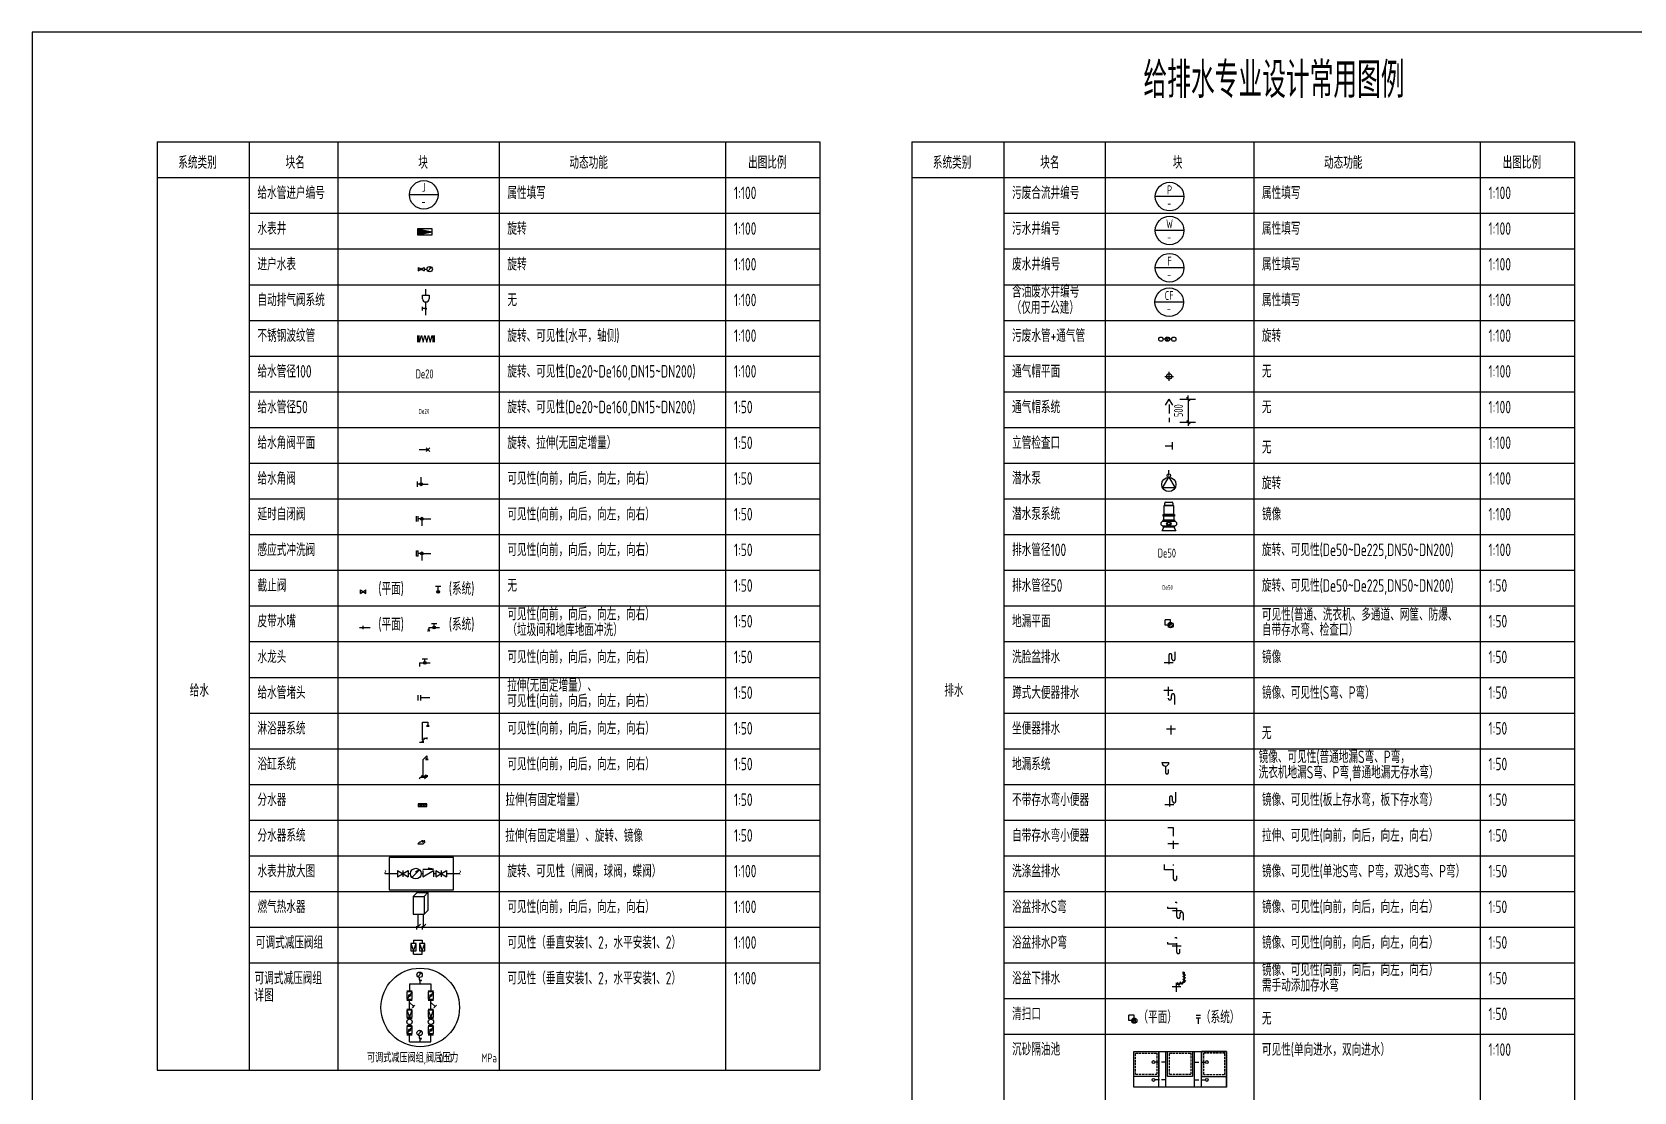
# Model space of a CAD drawing. Header units: millimetres. Extents: x -104227 to 2378000, y -101687 to 2248640.
# Drawn here: x -104227 to -59364, y -73980 to -44287 of the extents above; entities that cross this region are included whole.
import ezdxf
from ezdxf.enums import TextEntityAlignment as Align

# ---------------------------------------------------------------- set-up
doc = ezdxf.new("R2010")
doc.units = ezdxf.units.MM
doc.header["$LTSCALE"] = 500
for name, pattern in [('CENTER2', [1.125, 0.75, -0.125, 0.125, -0.125]), ('DASH', [0.35, 0.25, -0.1]), ('DASHED', [0.75, 0.5, -0.25])]:
    doc.linetypes.add(name, pattern=pattern)
doc.layers.get('DEFPOINTS').update_dxf_attribs({"color": 9})
for name, color, linetype in [('W-DRAI-DIMS', 51, 'Continuous'), ('W-DRAI-DOME-PIPE', 4, 'DASHED'), ('W-DRAI-EQPM', 50, 'Continuous'), ('W-DRAI-FLDR', 50, 'Continuous'), ('W-DRAI-NOTE', 50, 'Continuous'), ('W-DRAI-VENT-PIPE', 5, 'CENTER2'), ('W-EQPM', 40, 'Continuous'), ('W-NOTE', 40, 'Continuous'), ('W-NOTE-NAME', 40, 'Continuous'), ('W-WSUP-COOL-PIPE', 3, 'Continuous'), ('W-WSUP-DIMS', 41, 'Continuous'), ('W-WSUP-EQPM', 40, 'Continuous'), ('W-WSUP-NOTE', 40, 'Continuous')]:
    doc.layers.add(name, color=color, linetype=linetype)
doc.styles.add('TH-STYLE1', font='', dxfattribs={"width": 0.8})
doc.styles.add('TH-STYLE3', font='tssdeng.shx', dxfattribs={"width": 0.7, "bigfont": 'tssdchn.shx'})
doc.styles.get('TH-STYLE1').set_extended_font_data('SimSun')
doc.dimstyles.new('TH-DIM100-W', dxfattribs={"dimscale": 100, "dimtxt": 2.5, "dimasz": 1, "dimexe": 2, "dimexo": 3, "dimgap": 1.5, "dimtad": 1, "dimdec": 0, "dimdsep": 46, "dimtxsty": 'TH-STYLE1', "dimblk1": 'ARCHTICK', "dimblk2": 'ARCHTICK', "dimsah": 1, "dimcen": -1, "dimclrd": 256, "dimclre": 256, "dimclrt": 256, "dimazin": 0, "dimtfac": 1, "dimtdec": 0, "dimtix": 1, "dimtmove": 2, "dimatfit": 0, "dimfxl": 2, "dimtolj": 1, "dimtzin": 0, "dimlwd": -1, "dimlwe": -1, "dimarcsym": 0})

# ---------------------------------------------------------------- blocks, each defined once
blk = doc.blocks.new('*U186')
blk.add_hatch(color=256).paths.add_polyline_path([(-410, 85), (-410, -85), (0, 0)])
for p in [(-410, 85), (-410, -85)]:
    blk.add_line(p, (0, 0))
blk.add_lwpolyline([(0, -85), (0, 85), (-410, 85), (-410, -85)], close=True)
blk = doc.blocks.new('*U187')
at = {"layer": 'W-WSUP-EQPM'}
h = blk.add_hatch(color=256, dxfattribs=at)
h.paths.add_polyline_path([(106, 14, 0.56619), (60, 14), (83, 0)])
h.paths.add_polyline_path([(60, 14, 0.135933), (57, 0, 0.135933), (60, -14), (83, 0)])
h.paths.add_polyline_path([(60, -14, 0.56619), (106, -14), (83, 0)])
h.paths.add_polyline_path([(106, -14, 0.135933), (110, 0, 0.135933), (106, 14), (83, 0)])
at = {"layer": 'W-WSUP-COOL-PIPE'}
blk.add_line((167, 0), (250, 0), dxfattribs=at)
at = {"layer": 'W-WSUP-EQPM'}
for p, q in [((0, 50), (0, -50)), ((0, 50), (167, -50)), ((0, -50), (167, 50)), ((167, 50), (167, -50)), ((378, 53), (272, -53)), ((378, 53), (323, 20))]:
    blk.add_line(p, q, dxfattribs=at)
for centre, radius in [((83, 0), 26.7), ((325, 0), 75)]:
    blk.add_circle(centre, radius, dxfattribs=at)
blk = doc.blocks.new('自动排气阀系统')
at = {"layer": 'W-WSUP-COOL-PIPE'}
for p, q in [((0, 563), (0, 732)), ((0, 0), (0, 373))]:
    blk.add_line(p, q, dxfattribs=at)
at = {"layer": 'W-WSUP-EQPM'}
for p, q in [((-92, 456), (-92, 563)), ((-92, 563), (92, 563)), ((92, 563), (92, 456)), ((-100, 237), (-100, 137)), ((0, 187), (-100, 187))]:
    blk.add_line(p, q, dxfattribs=at)
at = {"layer": 'W-WSUP-EQPM', "const_width": 33.8}
blk.add_lwpolyline([(-12, 175, -1), (12, 199, -1)], format="xyb", close=True, dxfattribs=at)
at = {"layer": 'W-WSUP-EQPM'}
blk.add_arc((0, 466), 92.5, 186.0401, 353.9599, dxfattribs=at)
blk = doc.blocks.new('*U1029')
for p, q in [((0, 90), (0, -90)), ((35, 90), (35, -90)), ((60, -90), (110, 90)), ((110, 90), (160, -90)), ((160, -90), (210, 90)), ((210, 90), (260, -90)), ((260, -90), (310, 90)), ((310, 90), (360, -90)), ((360, -90), (410, 90)), ((410, 90), (435, 0)), ((435, 90), (435, -90)), ((470, 90), (470, -90)), ((35, 0), (60, -90))]:
    blk.add_line(p, q)
blk = doc.blocks.new('*U295')
at = {"layer": 'W-WSUP-DIMS', "style": 'TH-STYLE3', "width": 0.7}
blk.add_text('De20', height=250, dxfattribs=at).set_placement((41, 23))
blk = doc.blocks.new('*U296')
at = {"layer": 'W-WSUP-DIMS', "style": 'TH-STYLE3', "width": 0.7}
blk.add_text('De20', height=125, dxfattribs=at).set_placement((41, 23))
blk = doc.blocks.new('*U188')
at = {"layer": 'W-WSUP-COOL-PIPE'}
blk.add_line((0, 0), (250, 0), dxfattribs=at)
at = {"layer": 'W-WSUP-EQPM'}
for p, q in [((303, -53), (197, 53)), ((303, 53), (197, -53))]:
    blk.add_line(p, q, dxfattribs=at)
blk = doc.blocks.new('*U258')
at = {"layer": 'W-WSUP-EQPM'}
h = blk.add_hatch(color=256, dxfattribs=at)
h.paths.add_polyline_path([(-160, 0, -0.198912), (-172, -28), (-200, 0), (-200, 40, -0.414214)])
h.paths.add_polyline_path([(-200, 0), (-228, 28, -0.198912), (-200, 40)])
h.paths.add_polyline_path([(-172, -28, -0.668179), (-240, 0, -0.198912), (-228, 28), (-200, 0)])
at = {"layer": 'W-WSUP-COOL-PIPE'}
for q in [(-200, 200), (0, 0)]:
    blk.add_line((-200, 0), q, dxfattribs=at)
at = {"layer": 'W-WSUP-EQPM'}
for p, q in [((-300, -75), (-300, 75)), ((-200, 0), (-300, 0))]:
    blk.add_line(p, q, dxfattribs=at)
blk.add_circle((-200, 0), 40, dxfattribs=at)
blk = doc.blocks.new('*U219')
at = {"layer": 'W-WSUP-EQPM'}
h = blk.add_hatch(color=256, dxfattribs=at)
h.paths.add_polyline_path([(-210, 0, -0.198912), (-222, -28), (-250, 0), (-250, 40, -0.414214)])
h.paths.add_polyline_path([(-250, 0), (-278, 28, -0.198912), (-250, 40)])
h.paths.add_polyline_path([(-222, -28, -0.668179), (-290, 0, -0.198912), (-278, 28), (-250, 0)])
at = {"layer": 'W-WSUP-COOL-PIPE'}
for q in [(-250, -200), (0, 0)]:
    blk.add_line((-250, 0), q, dxfattribs=at)
at = {"layer": 'W-WSUP-EQPM'}
for p, q in [((-400, -75), (-400, 75)), ((-350, -75), (-350, 75)), ((-250, 0), (-350, 0))]:
    blk.add_line(p, q, dxfattribs=at)
blk.add_circle((-250, 0), 40, dxfattribs=at)
blk = doc.blocks.new('*U179')
at = {"layer": 'W-WSUP-COOL-PIPE'}
blk.add_line((0, 0), (-250, 0), dxfattribs=at)
at = {"layer": 'W-WSUP-EQPM'}
for p, q in [((-325, -75), (-325, 75)), ((-250, -75), (-250, 75))]:
    blk.add_line(p, q, dxfattribs=at)
blk = doc.blocks.new('*U180')
at = {"layer": 'W-WSUP-EQPM'}
for p, q in [((78, 53), (78, 553)), ((78, 553), (228, 553)), ((228, 478), (191, 443)), ((228, 553), (228, 553)), ((228, 553), (228, 553)), ((228, 553), (228, 478)), ((228, 478), (266, 443)), ((0, 0), (100, 0)), ((50, 0), (156, 106)), ((78, 53), (103, 53)), ((100, 25), (100, -25)), ((106, 106), (206, 106)), ((191, 443), (266, 443)), ((206, 131), (206, 81))]:
    blk.add_line(p, q, dxfattribs=at)
blk = doc.blocks.new('*U181')
at = {"layer": 'W-WSUP-EQPM'}
for p, q in [((110, 535), (216, 641)), ((110, 36), (110, 535)), ((216, 566), (179, 531)), ((179, 531), (254, 531)), ((216, 641), (216, 641)), ((216, 641), (216, 641)), ((216, 641), (216, 566)), ((216, 566), (254, 531)), ((0, 0), (71, 71)), ((35, 35), (185, 35)), ((71, 96), (71, 46)), ((110, 35), (181, 106)), ((150, 0), (221, 71)), ((181, 106), (181, 56)), ((221, 96), (221, 46))]:
    blk.add_line(p, q, dxfattribs=at)
blk = doc.blocks.new('*U182')
at = {"layer": 'W-WSUP-EQPM'}
blk.add_lwpolyline([(0, -80), (240, -80), (240, 0), (0, 0)], close=True, dxfattribs=at)
for centre in [(40, -40), (120, -40), (120, -40), (200, -40)]:
    blk.add_circle(centre, 25, dxfattribs=at)
blk = doc.blocks.new('*U183')
at = {"layer": 'W-WSUP-EQPM'}
for p, q in [((57, 57), (0, 0)), ((0, 0), (145, 0)), ((57, 57), (86, 57)), ((106, 77), (86, 57)), ((135, 77), (106, 77)), ((115, 57), (135, 77)), ((115, 57), (144, 57)), ((164, 77), (144, 57)), ((164, 77), (144, 57)), ((145, 0), (202, 57)), ((193, 77), (164, 77)), ((193, 77), (164, 77)), ((173, 57), (193, 77)), ((173, 57), (193, 77)), ((173, 57), (202, 57)), ((173, 57), (202, 57))]:
    blk.add_line(p, q, dxfattribs=at)
blk = doc.blocks.new('止回阀')
for p, q in [((0, 126), (300, 126)), ((0, 90), (0, -90)), ((0, -90), (300, 90)), ((300, 126), (150, 150)), ((300, 90), (300, -90))]:
    blk.add_line(p, q)
blk = doc.blocks.new('闸阀')
for p, q in [((0, 90), (0, -90)), ((0, 90), (300, -90)), ((0, -90), (300, 90)), ((150, 90), (150, -90)), ((300, 90), (300, -90))]:
    blk.add_line(p, q)
blk = doc.blocks.new('*U184')
blk.add_lwpolyline([(0, -450), (1800, -450), (1800, 450), (0, 450)], close=True)
at = {"layer": 'W-WSUP-COOL-PIPE'}
for p, q in [((-116, 0), (233, 0)), ((533, 0), (595, 0)), ((895, 0), (945, 0)), ((1245, 0), (1307, 0)), ((1607, 0), (1978, 0))]:
    blk.add_line(p, q, dxfattribs=at)
at = {"layer": 'W-WSUP-EQPM'}
for q in [(639, -106), (741, 41)]:
    blk.add_line((851, 106), q, dxfattribs=at)
blk.add_circle((745, 0), 150, dxfattribs=at)
for name, p in [('闸阀', (233, 0)), ('止回阀', (945, 0)), ('闸阀', (1307, 0))]:
    blk.add_blockref(name, p, dxfattribs=at)
at = {"layer": 'W-NOTE', "style": 'TH-STYLE1', "width": 0.8}
for p in [(-235, 108), (1858, 99)]:
    blk.add_text('~', height=250, rotation=270, dxfattribs=at).set_placement(p)
blk = doc.blocks.new('*U185')
at = {"layer": 'W-DRAI-EQPM'}
for p, q in [((-42, 42), (42, -42)), ((-42, -42), (42, 42))]:
    blk.add_line(p, q, dxfattribs=at)
for centre in [(-180, 0), (0, 0), (180, 0)]:
    blk.add_circle(centre, 60, dxfattribs=at)
at = {"layer": 'W-DRAI-VENT-PIPE'}
for p, q in [((-60, 0), (-120, 0)), ((120, 0), (60, 0))]:
    blk.add_line(p, q, dxfattribs=at)
blk = doc.blocks.new('*U245')
for p, q in [((-46, 20), (-75, -4)), ((-46, 20), (-12, 48)), ((38, 32), (-38, -32)), ((17, 73), (-12, 48)), ((57, 48), (38, 32)), ((75, 4), (46, -20)), ((-38, -32), (-57, -48)), ((12, -48), (-17, -73)), ((12, -48), (46, -20))]:
    blk.add_line(p, q)
blk.add_circle((0, 0), 75)
at = {"layer": 'DEFPOINTS'}
for p, q in [((0, 150), (-150, 150)), ((-150, 0), (-150, 150)), ((0, 0), (-150, 0)), ((0, 0), (0, 150))]:
    blk.add_line(p, q, dxfattribs=at)
blk = doc.blocks.new('_ArchTick')
at = {"color": 0, "linetype": 'ByBlock', "const_width": 0.4}
blk.add_lwpolyline([(-0.5, -0.5), (0.5, 0.5)], dxfattribs=at)
blk = doc.blocks.new('*D300')
at = {"layer": 'DEFPOINTS', "color": 0, "transparency": 16777216}
for p in [(0, 0), (0, -650), (534, -650)]:
    blk.add_point(p, dxfattribs=at)
at = {"layer": 'W-DRAI-DIMS', "transparency": 16777216}
for p, q in [((534, 0), (534, 100)), ((300, 0), (734, 0)), ((534, 0), (534, -650)), ((300, -650), (734, -650)), ((534, -650), (534, -750))]:
    blk.add_line(p, q, dxfattribs=at)
at = {"layer": 'W-DRAI-DIMS', "transparency": 16777216, "xscale": 100, "yscale": 100, "zscale": 100}
for p, rotation in [((534, 0), 270), ((534, -650), 90)]:
    blk.add_blockref('_ArchTick', p, dxfattribs=dict(at, rotation=rotation))
at = {"layer": 'W-DRAI-DIMS', "transparency": 16777216, "insert": (259, -325), "char_height": 250, "attachment_point": 5, "rotation": 90, "style": 'TH-STYLE3'}
blk.add_mtext('\\A1;500', dxfattribs=at)
blk = doc.blocks.new('通气帽平面')
for p, q in [((-125, 0), (125, 0)), ((0, -125), (0, 125))]:
    blk.add_line(p, q)
blk.add_circle((0, 0), 75)
blk = doc.blocks.new('立管检查口')
for p, q in [((0, 0), (200, 0)), ((200, 100), (200, -100)), ((200, 0), (200, 0))]:
    blk.add_line(p, q)
blk = doc.blocks.new('*U299')
at = {"layer": 'W-DRAI-DIMS', "style": 'TH-STYLE3', "width": 0.7}
blk.add_text('De50', height=125, dxfattribs=at).set_placement((39, 25))
blk = doc.blocks.new('*U298')
at = {"layer": 'W-DRAI-DIMS', "style": 'TH-STYLE3', "width": 0.7}
blk.add_text('De50', height=250, dxfattribs=at).set_placement((39, 25))
blk = doc.blocks.new('*U268')
at = {"layer": 'W-DRAI-DOME-PIPE'}
for p, q in [((-90, 95), (-90, -80)), ((0, -80), (0, 0))]:
    blk.add_line(p, q, dxfattribs=at)
blk.add_arc((-45, -80), 45, 180, 0, dxfattribs=at)
at = {"layer": 'W-DRAI-EQPM'}
blk.add_line((-190, 195), (10, 195), dxfattribs=at)
blk.add_arc((-90, 195), 100, 180, 0, dxfattribs=at)
blk = doc.blocks.new('*U175')
at = {"layer": 'W-DRAI-DOME-PIPE'}
for p, q in [((180, 250), (180, 450)), ((0, 350), (0, 0)), ((90, 250), (90, 350))]:
    blk.add_line(p, q, dxfattribs=at)
for centre, start, end in [((45, 350), 0, 180), ((135, 250), 180, 0)]:
    blk.add_arc(centre, 45, start, end, dxfattribs=at)
at = {"layer": 'W-DRAI-EQPM'}
blk.add_line((-125, 150), (125, 150), dxfattribs=at)
blk = doc.blocks.new('坐便器排水')
at = {"layer": 'W-DRAI-DOME-PIPE'}
blk.add_line((0, 320), (0, 0), dxfattribs=at)
at = {"layer": 'W-DRAI-EQPM'}
blk.add_line((125, 220), (-125, 220), dxfattribs=at)
blk = doc.blocks.new('*U176')
at = {"layer": 'W-DRAI-DOME-PIPE'}
for p, q in [((180, 250), (180, 550)), ((0, 350), (0, 0)), ((90, 250), (90, 350))]:
    blk.add_line(p, q, dxfattribs=at)
for centre, start, end in [((45, 350), 0, 180), ((135, 250), 180, 0)]:
    blk.add_arc(centre, 45, start, end, dxfattribs=at)
at = {"layer": 'W-DRAI-EQPM'}
blk.add_line((125, 150), (-125, 150), dxfattribs=at)
blk = doc.blocks.new('清扫口系统')
at = {"layer": 'W-DRAI-DOME-PIPE'}
blk.add_line((0, 175), (0, 0), dxfattribs=at)
at = {"layer": 'W-DRAI-EQPM'}
for p, q in [((-60, 245), (60, 245)), ((-60, 175), (60, 175))]:
    blk.add_line(p, q, dxfattribs=at)
blk = doc.blocks.new('*U257')
at = {"layer": 'W-DRAI-DOME-PIPE'}
for p, q in [((-430, 370), (-430, 520)), ((-180, 120), (-180, 520)), ((-180, 370), (-430, 370)), ((-90, 120), (-90, 200))]:
    blk.add_line(p, q, dxfattribs=at)
blk.add_arc((-135, 120), 45, 180, 0, dxfattribs=at)
blk = doc.blocks.new('*U177')
at = {"layer": 'W-DRAI-DOME-PIPE'}
for p, q in [((-340, 95), (-340, 145)), ((-90, 95), (-340, 95)), ((-90, 270), (-140, 270)), ((-90, -130), (-90, 270)), ((-90, 270), (-90, 270)), ((0, -130), (0, -50)), ((90, -50), (90, -230))]:
    blk.add_line(p, q, dxfattribs=at)
for centre, start, end in [((-45, -130), 180, 0), ((45, -50), 0, 180)]:
    blk.add_arc(centre, 45, start, end, dxfattribs=at)
at = {"layer": 'W-DRAI-EQPM'}
blk.add_line((-215, 45), (35, 45), dxfattribs=at)
blk = doc.blocks.new('*U196')
at = {"layer": 'W-DRAI-DOME-PIPE'}
for p, q in [((191848, -125041), (191848, -125361)), ((191938, -125361), (191938, -125281)), ((192028, -125281), (192028, -125531))]:
    blk.add_line(p, q, dxfattribs=at)
for centre, start, end in [((191893, -125361), 180, 0), ((191983, -125281), 0, 180)]:
    blk.add_arc(centre, 45, start, end, dxfattribs=at)
at = {"layer": 'W-DRAI-EQPM'}
blk.add_line((191973, -125141), (191723, -125141), dxfattribs=at)
blk = doc.blocks.new('*U197')
at = {"layer": 'W-DRAI-DOME-PIPE'}
for p, q in [((-150, 601), (0, 601)), ((0, 601), (0, 0))]:
    blk.add_line(p, q, dxfattribs=at)
at = {"layer": 'W-DRAI-EQPM'}
blk.add_line((-150, 150), (150, 150), dxfattribs=at)
blk = doc.blocks.new('*U198')
at = {"layer": 'W-DRAI-DOME-PIPE'}
for p, q in [((-340, 95), (-340, 145)), ((-90, 95), (-340, 95)), ((-90, 270), (-140, 270)), ((-90, -130), (-90, 270)), ((-90, 270), (-90, 270)), ((0, -130), (0, -50))]:
    blk.add_line(p, q, dxfattribs=at)
blk.add_arc((-45, -130), 45, 180, 0, dxfattribs=at)
at = {"layer": 'W-DRAI-EQPM'}
blk.add_line((-215, 45), (35, 45), dxfattribs=at)
blk = doc.blocks.new('*U199')
for p, q in [((-173, -350), (0, -50)), ((173, -350), (-173, -350)), ((0, -50), (173, -350))]:
    blk.add_line(p, q)
for centre, radius in [((0, 0), 50), ((0, -250), 200)]:
    blk.add_circle(centre, radius)
at = {"layer": 'DEFPOINTS'}
blk.add_line((0, 0), (0, 150), dxfattribs=at)
blk = doc.blocks.new('*U203')
at = {"layer": 'W-WSUP-COOL-PIPE'}
for p, q in [((0, 400), (250, 400)), ((0, 400), (0, 300)), ((0, 0), (0, 100)), ((0, 0), (250, 0)), ((250, 400), (250, 300)), ((250, 0), (250, 100))]:
    blk.add_line(p, q, dxfattribs=at)
at = {"layer": 'W-WSUP-EQPM'}
for p, q in [((-75, 300), (0, 100)), ((0, 100), (75, 300)), ((175, 300), (250, 100)), ((250, 100), (325, 300))]:
    blk.add_line(p, q, dxfattribs=at)
for points in [[(75, 100), (75, 300), (-75, 300), (-75, 100)], [(325, 100), (325, 300), (175, 300), (175, 100)]]:
    blk.add_lwpolyline(points, close=True, dxfattribs=at)
blk = doc.blocks.new('*U194')
at = {"layer": 'W-WSUP-EQPM'}
for p, q in [((-199, 776), (-93, 882)), ((-199, 776), (101, 776)), ((-199, 776), (-199, 276)), ((-93, 882), (207, 882)), ((101, 776), (207, 882)), ((101, 776), (101, 276)), ((207, 882), (207, 382)), ((-199, 276), (101, 276)), ((-106, -106), (0, 0)), ((-71, 276), (-71, -71)), ((44, -106), (150, 0)), ((79, 276), (79, -71)), ((101, 276), (207, 382)), ((-106, -56), (-106, -156)), ((44, -56), (44, -156))]:
    blk.add_line(p, q, dxfattribs=at)
blk = doc.blocks.new('给水进户管编号')
at = {"layer": 'W-WSUP-EQPM'}
blk.add_circle((0, 400), 400, dxfattribs=at)
at = {"layer": 'W-WSUP-NOTE'}
blk.add_line((400, 400), (-400, 400), dxfattribs=at)
at = {"layer": 'W-WSUP-NOTE', "style": 'TH-STYLE3', "width": 0.7}
blk.add_text('J', height=250, dxfattribs=at).set_placement((0, 609), align=Align.MIDDLE)
at = {"layer": 'W-WSUP-NOTE', "style": 'TH-STYLE3', "width": 0.7, "flags": 8}
blk.add_attdef('-', text='', height=250, dxfattribs=at).set_placement((-8, 88), align=Align.CENTER)
blk = doc.blocks.new('*U294')
at = {"layer": 'W-WSUP-EQPM'}
h = blk.add_hatch(color=256, dxfattribs=at)
h.paths.add_polyline_path([(-15, 1274, 0.135933), (0, 1270, 0.760667), (15, 1326)])
h.paths.add_polyline_path([(15, 1326, 0.135933), (0, 1330, 0.760667), (-15, 1274)])
h = blk.add_hatch(color=256, dxfattribs=at)
h.paths.add_polyline_path([(585, 1274, 0.135933), (600, 1270, 0.760667), (615, 1326)])
h.paths.add_polyline_path([(615, 1326, 0.135933), (600, 1330, 0.760667), (585, 1274)])
h = blk.add_hatch(color=256, dxfattribs=at)
h.paths.add_polyline_path([(-15, 304, 0.135933), (0, 300, 0.760667), (15, 356)])
h.paths.add_polyline_path([(15, 356, 0.135933), (0, 360, 0.760667), (-15, 304)])
h = blk.add_hatch(color=256, dxfattribs=at)
h.paths.add_polyline_path([(585, 304, 0.135933), (600, 300, 0.760667), (615, 356)])
h.paths.add_polyline_path([(615, 356, 0.135933), (600, 360, 0.760667), (585, 304)])
at = {"layer": 'W-WSUP-COOL-PIPE'}
for p, q in [((0, 1630), (600, 1630)), ((0, 1630), (0, 1430)), ((600, 1630), (600, 1430)), ((0, 0), (0, 200)), ((0, 0), (600, 0)), ((600, 0), (600, 200))]:
    blk.add_line(p, q, dxfattribs=at)
at = {"layer": 'W-WSUP-EQPM'}
for p, q in [((338, 1932), (232, 1826)), ((338, 1932), (283, 1899)), ((-75, 1430), (75, 1430)), ((75, 1400), (-75, 1200)), ((525, 1430), (675, 1430)), ((675, 1400), (525, 1200)), ((-75, 1170), (75, 1170)), ((-75, 920), (75, 920)), ((0, 920), (0, 1170)), ((0, 1101), (118, 990)), ((83, 955), (154, 1026)), ((525, 1170), (675, 1170)), ((525, 920), (675, 920)), ((600, 920), (600, 1170)), ((600, 1101), (718, 990)), ((683, 955), (754, 1026)), ((-75, 890), (0, 690)), ((-75, 660), (75, 660)), ((-75, 460), (75, 460)), ((0, 690), (75, 890)), ((525, 890), (600, 690)), ((525, 660), (675, 660)), ((525, 460), (675, 460)), ((600, 690), (675, 890)), ((75, 430), (-75, 230)), ((-75, 200), (75, 200)), ((338, 302), (232, 196)), ((338, 302), (283, 269)), ((675, 430), (525, 230)), ((525, 200), (675, 200))]:
    blk.add_line(p, q, dxfattribs=at)
for points in [[(-75, 1400), (-75, 1200), (75, 1200), (75, 1400)], [(525, 1400), (525, 1200), (675, 1200), (675, 1400)], [(75, 690), (75, 890), (-75, 890), (-75, 690)], [(675, 690), (675, 890), (525, 890), (525, 690)], [(-75, 430), (-75, 230), (75, 230), (75, 430)], [(525, 430), (525, 230), (675, 230), (675, 430)]]:
    blk.add_lwpolyline(points, close=True, dxfattribs=at)
for centre, radius in [((301, 964), 1100), ((285, 1879), 75), ((0, 1300), 30), ((600, 1300), 30), ((0, 560), 75), ((600, 560), 75), ((0, 330), 30), ((285, 249), 75), ((600, 330), 30)]:
    blk.add_circle(centre, radius, dxfattribs=at)
for points in [[(300, 1630), (300, 1707), (300, 1732), (332, 1732), (332, 1711), (312, 1705), (290, 1713), (285, 1737), (285, 1804)], [(300, 0), (300, 77), (300, 102), (332, 102), (332, 81), (312, 75), (290, 83), (285, 107), (285, 174)]]:
    blk.add_spline(points, degree=3, dxfattribs=at)
at = {"layer": 'W-WSUP-EQPM', "style": 'TH-STYLE3', "width": 0.7}
blk.add_attdef('YL', (965, -579), '', height=250, dxfattribs=at)
at = {"layer": 'W-WSUP-NOTE', "style": 'TH-STYLE3', "width": 0.7}
blk.add_text('可调式减压阀组,阀后压力      MPa', height=250, dxfattribs=at).set_placement((-1192, -576))
blk = doc.blocks.new('污水井编号')
at = {"layer": 'W-DRAI-EQPM'}
blk.add_circle((0, 400), 400, dxfattribs=at)
at = {"layer": 'W-DRAI-NOTE'}
blk.add_line((400, 400), (-400, 400), dxfattribs=at)
at = {"layer": 'W-DRAI-NOTE', "style": 'TH-STYLE3', "width": 0.7}
blk.add_text('W', height=250, dxfattribs=at).set_placement((0, 586), align=Align.MIDDLE)
at = {"layer": 'W-DRAI-NOTE', "style": 'TH-STYLE3', "width": 0.7, "flags": 8}
blk.add_attdef('-', text='', height=250, dxfattribs=at).set_placement((-10, 90), align=Align.CENTER)
blk = doc.blocks.new('污废合流井编号')
at = {"layer": 'W-DRAI-EQPM'}
blk.add_circle((0, 400), 400, dxfattribs=at)
at = {"layer": 'W-DRAI-NOTE'}
blk.add_line((400, 400), (-400, 400), dxfattribs=at)
at = {"layer": 'W-DRAI-NOTE', "style": 'TH-STYLE3', "width": 0.7}
blk.add_text('P', height=250, dxfattribs=at).set_placement((0, 586), align=Align.MIDDLE)
at = {"layer": 'W-DRAI-NOTE', "style": 'TH-STYLE3', "width": 0.7, "flags": 8}
blk.add_attdef('-', text='', height=250, dxfattribs=at).set_placement((-10, 90), align=Align.CENTER)
blk = doc.blocks.new('废水井编号')
at = {"layer": 'W-DRAI-EQPM'}
blk.add_circle((0, 400), 400, dxfattribs=at)
at = {"layer": 'W-DRAI-NOTE'}
blk.add_line((400, 400), (-400, 400), dxfattribs=at)
at = {"layer": 'W-DRAI-NOTE', "style": 'TH-STYLE3', "width": 0.7}
blk.add_text('F', height=250, dxfattribs=at).set_placement((0, 586), align=Align.MIDDLE)
at = {"layer": 'W-DRAI-NOTE', "style": 'TH-STYLE3', "width": 0.7, "flags": 8}
blk.add_attdef('-', text='', height=250, dxfattribs=at).set_placement((-10, 90), align=Align.CENTER)
blk = doc.blocks.new('含油废水井编号')
at = {"layer": 'W-DRAI-EQPM'}
blk.add_circle((0, 400), 400, dxfattribs=at)
at = {"layer": 'W-DRAI-NOTE'}
blk.add_line((400, 400), (-400, 400), dxfattribs=at)
at = {"layer": 'W-DRAI-NOTE', "style": 'TH-STYLE3', "width": 0.7}
blk.add_text('CF', height=250, dxfattribs=at).set_placement((0, 586), align=Align.MIDDLE)
at = {"layer": 'W-DRAI-NOTE', "style": 'TH-STYLE3', "width": 0.7, "flags": 8}
blk.add_attdef('-', text='', height=250, dxfattribs=at).set_placement((-10, 90), align=Align.CENTER)
blk = doc.blocks.new('*U178')
at = {"layer": 'W-WSUP-EQPM'}
h = blk.add_hatch(color=256, dxfattribs=at)
h.paths.add_polyline_path([(-150, -40, 0.198912), (-122, -28), (-150, 0), (-190, 0, 0.414214)])
h.paths.add_polyline_path([(-150, 0), (-178, 28, 0.198912), (-190, 0)])
h.paths.add_polyline_path([(-122, -28, 0.668179), (-150, 40, 0.198912), (-178, 28), (-150, 0)])
at = {"layer": 'W-WSUP-COOL-PIPE'}
for q in [(0, 0), (-300, -100)]:
    blk.add_line((-300, 0), q, dxfattribs=at)
at = {"layer": 'W-WSUP-EQPM'}
for p, q in [((-75, 100), (-225, 100)), ((-150, 0), (-150, 100))]:
    blk.add_line(p, q, dxfattribs=at)
blk.add_circle((-150, 0), 40, dxfattribs=at)
blk = doc.blocks.new('*U217')
at = {"layer": 'W-WSUP-COOL-PIPE'}
blk.add_line((-300, 0), (0, 0), dxfattribs=at)
at = {"layer": 'W-WSUP-EQPM'}
blk.add_line((-200, -50), (-200, 50), dxfattribs=at)
blk = doc.blocks.new('*U261')
at = {"layer": 'W-WSUP-EQPM'}
h = blk.add_hatch(color=256, dxfattribs=at)
h.paths.add_polyline_path([(-150, -40, 0.198912), (-122, -28), (-150, 0), (-190, 0, 0.414214)])
h.paths.add_polyline_path([(-150, 0), (-178, 28, 0.198912), (-190, 0)])
h.paths.add_polyline_path([(-122, -28, 0.668179), (-150, 40, 0.198912), (-178, 28), (-150, 0)])
at = {"layer": 'W-WSUP-COOL-PIPE'}
for q in [(0, 0), (-300, -70)]:
    blk.add_line((-300, 0), q, dxfattribs=at)
at = {"layer": 'W-WSUP-EQPM'}
for p, q in [((-75, 100), (-225, 100)), ((-150, 0), (-150, 100))]:
    blk.add_line(p, q, dxfattribs=at)
blk.add_circle((-150, 0), 40, dxfattribs=at)
at = {"layer": 'W-WSUP-NOTE', "linetype": 'CENTER2'}
for p, q in [((-308, -97), (-329, -96)), ((-329, -96), (-323, -102)), ((-327, -108), (-329, -108)), ((-329, -108), (-328, -109)), ((-328, -109), (-329, -109)), ((-329, -109), (-329, -110)), ((-329, -110), (-329, -110)), ((-329, -110), (-329, -110)), ((-329, -110), (-329, -110)), ((-328, -48), (-272, -92)), ((-323, -102), (-328, -104)), ((-328, -104), (-324, -105)), ((-324, -105), (-328, -106)), ((-328, -106), (-327, -108)), ((-272, -92), (-320, -78)), ((-320, -78), (-308, -97))]:
    blk.add_line(p, q, dxfattribs=at)
blk = doc.blocks.new('*U221')
at = {"layer": 'W-WSUP-EQPM'}
h = blk.add_hatch(color=256, dxfattribs=at)
h.paths.add_polyline_path([(-210, 0, -0.198912), (-222, -28), (-250, 0), (-250, 40, -0.414214)])
h.paths.add_polyline_path([(-250, 0), (-278, 28, -0.198912), (-250, 40)])
h.paths.add_polyline_path([(-222, -28, -0.668179), (-290, 0, -0.198912), (-278, 28), (-250, 0)])
at = {"layer": 'W-WSUP-COOL-PIPE'}
for q in [(-250, -200), (0, 0)]:
    blk.add_line((-250, 0), q, dxfattribs=at)
at = {"layer": 'W-WSUP-EQPM'}
for p, q in [((-400, -75), (-400, 75)), ((-350, -75), (-350, 75)), ((-250, 0), (-350, 0))]:
    blk.add_line(p, q, dxfattribs=at)
at = {"layer": 'W-WSUP-EQPM', "linetype": 'CENTER2'}
for p, q in [((-400, 75), (-350, 75)), ((-350, -75), (-400, -75))]:
    blk.add_line(p, q, dxfattribs=at)
at = {"layer": 'W-WSUP-EQPM'}
blk.add_circle((-250, 0), 40, dxfattribs=at)
blk = doc.blocks.new('截止阀')
at = {"layer": 'W-WSUP-EQPM'}
for p, q in [((-75, -50), (-75, 50)), ((75, -50), (75, 50))]:
    blk.add_line(p, q, dxfattribs=at)
at = {"layer": 'W-WSUP-EQPM', "linetype": 'CENTER2'}
for p, q in [((-75, 50), (75, -50)), ((-75, -50), (75, 50))]:
    blk.add_line(p, q, dxfattribs=at)
blk = doc.blocks.new('截止阀系统')
at = {"layer": 'W-WSUP-EQPM'}
h = blk.add_hatch(color=256, dxfattribs=at)
h.paths.add_polyline_path([(0, -40, 0.198912), (28, -28), (0, 0), (-40, 0, 0.414214)])
h.paths.add_polyline_path([(0, 0), (-28, 28, 0.198912), (-40, 0)])
h.paths.add_polyline_path([(28, -28, 0.668179), (0, 40, 0.198912), (-28, 28), (0, 0)])
for p, q in [((75, 150), (-75, 150)), ((0, 0), (0, 150))]:
    blk.add_line(p, q, dxfattribs=at)
blk.add_circle((0, 0), 40, dxfattribs=at)
blk = doc.blocks.new('*U259')
at = {"linetype": 'Continuous'}
for p, q in [((-115, 713), (-115, 777)), ((115, 713), (-115, 713)), ((-91, 801), (91, 801)), ((115, 777), (115, 713)), ((-143, 102), (-200, 0)), ((200, 0), (-200, 0)), ((167, 264), (-167, 264)), ((-167, 144), (167, 144)), ((-150, 415), (-150, 305)), ((150, 415), (-150, 415)), ((-150, 305), (150, 305)), ((143, 102), (200, 0)), ((150, 305), (150, 415))]:
    blk.add_line(p, q, dxfattribs=at)
for points in [[(162, 436), (-162, 436), (-162, 457), (162, 457)], [(132, 457), (-132, 457), (-132, 713), (132, 713)], [(162, 415), (-162, 415), (-162, 436), (162, 436)], [(162, 285), (-162, 285), (-162, 305), (162, 305)], [(162, 264), (-162, 264), (-162, 285), (162, 285)], [(162, 123), (-162, 123), (-162, 144), (162, 144)], [(162, 102), (-162, 102), (-162, 123), (162, 123)]]:
    blk.add_lwpolyline(points, close=True, dxfattribs=at)
for radius in [61.1, 36.6]:
    blk.add_circle((0, 204), radius)
for centre, radius, start, end in [((-91, 777), 23.7, 90, 180), ((91, 777), 23.7, 0, 90), ((-167, 204), 60, 90, 270), ((167, 204), 60, 270, 90)]:
    blk.add_arc(centre, radius, start, end, dxfattribs=at)
blk = doc.blocks.new('清扫口平面')
blk.add_lwpolyline([(-37.5, -37.5), (37.5, -37.5), (37.5, 37.5), (-37.5, 37.5)], close=True)
blk.add_circle((0, 0), 75)
at = {"layer": 'DEFPOINTS'}
for p, q in [((0, 150), (-150, 150)), ((-150, 0), (-150, 150)), ((0, 0), (-150, 0)), ((0, 0), (0, 150))]:
    blk.add_line(p, q, dxfattribs=at)
blk = doc.blocks.new('*U264')
at = {"layer": 'W-DRAI-DOME-PIPE', "linetype": 'DASH'}
for p, q in [((900, -300), (554, -300)), ((1700, -300), (2046, -300)), ((900, -800), (554, -800)), ((1700, -800), (2046, -800))]:
    blk.add_line(p, q, dxfattribs=at)
at = {"layer": 'W-DRAI-EQPM'}
for p, q in [((0, -1000), (0, 0)), ((0, 0), (2600, 0)), ((700, -1000), (700, 0)), ((900, -1000), (900, 0)), ((1700, -1000), (1700, 0)), ((1900, -1000), (1900, 0)), ((2600, 0), (2600, -1000)), ((2600, -1000), (2600, 0)), ((2600, 0), (2600, -1000)), ((2600, -1000), (0, -1000))]:
    blk.add_line(p, q, dxfattribs=at)
for points in [[(0, 0), (700, 0), (700, -700), (0, -700)], [(950, 0), (1650, 0), (1650, -700), (950, -700)], [(2600, 0), (1900, 0), (1900, -700), (2600, -700)]]:
    blk.add_lwpolyline(points, close=True, dxfattribs=at)
at = {"layer": 'W-DRAI-EQPM', "linetype": 'DASH', "ltscale": 0.5}
for points in [[(50, -50), (650, -50), (650, -650), (50, -650)], [(1000, -50), (1600, -50), (1600, -650), (1000, -650)], [(2550, -50), (1950, -50), (1950, -650), (2550, -650)]]:
    blk.add_lwpolyline(points, close=True, dxfattribs=at)
at = {"layer": 'W-DRAI-EQPM'}
for centre in [(554, -300), (2046, -300), (554, -800), (2046, -800)]:
    blk.add_circle(centre, 40, dxfattribs=at)
blk = doc.blocks.new('*U271')
at = {"layer": 'W-NOTE'}
blk.add_lwpolyline([(0, 0), (1146, 0), (1146, 574), (0, 574)], close=True, dxfattribs=at)
blk = doc.blocks.new('*U293')
at = {"layer": 'W-DRAI-DIMS', "start_tangent": (-0.591556, 0.806264), "end_tangent": (-0.237381, -0.971417)}
blk.add_spline([(125, 159), (96, 188), (70, 107), (14, 163), (-13, 76), (-61, 147), (-90, 95)], degree=3, dxfattribs=at)
at = {"layer": 'W-DRAI-DIMS'}
blk.add_open_spline([(125, 445), (106, 445), (43, 382), (242, 370), (6, 323), (244, 285), (9, 243), (204, 215), (149, 181), (125, 159)], degree=3, knots=[0, 0, 0, 0, 56.556266, 146.014528, 235.441722, 324.899984, 414.327177, 503.78544, 560.082241, 560.082241, 560.082241, 560.082241], dxfattribs=at)
at = {"layer": 'W-DRAI-DOME-PIPE', "color": 10}
for p, q in [((125, 159), (-90, 95)), ((80, 445), (125, 445)), ((125, 445), (125, 159))]:
    blk.add_line(p, q, dxfattribs=at)
at = {"layer": 'W-DRAI-DOME-PIPE'}
blk.add_line((-90, -105), (-90, 145), dxfattribs=at)
at = {"layer": 'W-DRAI-EQPM'}
blk.add_line((-215, 45), (35, 45), dxfattribs=at)
blk = doc.blocks.new('通气帽系统')
at = {"layer": 'W-DRAI-DOME-PIPE'}
blk.add_line((0, -150), (0, -650), dxfattribs=at)
at = {"layer": 'W-DRAI-EQPM'}
for p in [(-100, -173.2), (100, -173.2)]:
    blk.add_line(p, (0, 0), dxfattribs=at)
at = {"layer": 'W-DRAI-DIMS'}
dim = blk.add_linear_dim(base=(533.5, -650), p1=(0, 0), p2=(0, -650), angle=90, text='500', dimstyle='TH-DIM100-W', override={"dimtxsty": 'TH-STYLE3'}, dxfattribs=at)
dim.commit()
dim.dimension.update_dxf_attribs({"geometry": '*D300', "text_midpoint": (258.5, -325)})

msp = doc.modelspace()

# ---------------------------------------------------------------- linework, layer by layer
for p, q in [((-100721.8, -47364.75), (-82165.54, -47364.75)), ((-100721.8, -47364.75), (-100721.8, -73364.75)), ((-98144.79, -47364.75), (-98144.79, -73364.75)), ((-95665.78, -47364.75), (-95665.78, -73364.75)), ((-91146.71, -47364.75), (-91146.71, -73364.75)), ((-84802.06, -47364.75), (-84802.06, -73364.75)), ((-82165.54, -47364.75), (-82165.54, -73364.75)), ((-79588.53, -47364.75), (-79588.53, -75864.75)), ((-79588.53, -47364.75), (-61032.28, -47364.75)), ((-77011.53, -47364.75), (-77011.53, -75864.75)), ((-74173, -47364.75), (-74173, -75864.75)), ((-70013.45, -47364.75), (-70013.45, -75864.75)), ((-63668.79, -47364.75), (-63668.79, -75864.75)), ((-61032.28, -47364.75), (-61032.28, -75864.75)), ((-100721.8, -48364.75), (-82165.54, -48364.75)), ((-79588.53, -48364.75), (-61032.28, -48364.75)), ((-98144.79, -49364.75), (-82165.54, -49364.75)), ((-77011.53, -49364.75), (-61032.28, -49364.75)), ((-98144.79, -50364.75), (-82165.54, -50364.75)), ((-77011.53, -50364.75), (-61032.28, -50364.75)), ((-98144.79, -51364.75), (-82165.54, -51364.75)), ((-77011.53, -51364.75), (-61032.28, -51364.75)), ((-98144.79, -52364.75), (-82165.54, -52364.75)), ((-77011.53, -52364.75), (-61032.28, -52364.75)), ((-98144.79, -53364.75), (-82165.54, -53364.75)), ((-77011.53, -53364.75), (-61032.28, -53364.75)), ((-98144.79, -54364.75), (-82165.54, -54364.75)), ((-77011.53, -54364.75), (-61032.28, -54364.75)), ((-98144.79, -55364.75), (-82165.54, -55364.75)), ((-77011.53, -55364.75), (-61032.28, -55364.75)), ((-98144.79, -56364.75), (-82165.54, -56364.75)), ((-77011.53, -56364.75), (-61032.28, -56364.75)), ((-98144.79, -57364.75), (-82165.54, -57364.75)), ((-77011.53, -57364.75), (-61032.28, -57364.75)), ((-98144.79, -58364.75), (-82165.54, -58364.75)), ((-77011.53, -58364.75), (-61032.28, -58364.75)), ((-98144.79, -59364.75), (-82165.54, -59364.75)), ((-77011.53, -59364.75), (-61032.28, -59364.75)), ((-98144.79, -60364.75), (-82165.54, -60364.75)), ((-77011.53, -60364.75), (-61032.28, -60364.75)), ((-98144.79, -61364.75), (-82165.54, -61364.75)), ((-77011.53, -61364.75), (-61032.28, -61364.75)), ((-98144.79, -62364.75), (-82165.54, -62364.75)), ((-77011.53, -62364.75), (-61032.28, -62364.75)), ((-98144.79, -63364.75), (-82165.54, -63364.75)), ((-77011.53, -63364.75), (-61032.28, -63364.75)), ((-98144.79, -64364.75), (-82165.54, -64364.75)), ((-77011.53, -64364.75), (-61032.28, -64364.75)), ((-98144.79, -65364.75), (-82165.54, -65364.75)), ((-77011.53, -65364.75), (-61032.28, -65364.75)), ((-98144.79, -66364.75), (-82165.54, -66364.75)), ((-77011.53, -66364.75), (-61032.28, -66364.75)), ((-98144.79, -67364.75), (-82165.54, -67364.75)), ((-77011.53, -67364.75), (-61032.28, -67364.75)), ((-98144.79, -68364.75), (-82165.54, -68364.75)), ((-77011.53, -68364.75), (-61032.28, -68364.75)), ((-98144.79, -69364.75), (-82165.54, -69364.75)), ((-77011.53, -69364.75), (-61032.28, -69364.75)), ((-98144.79, -70364.75), (-82165.54, -70364.75)), ((-77011.53, -70364.75), (-61032.28, -70364.75)), ((-77011.53, -71364.75), (-61032.28, -71364.75)), ((-77011.53, -72364.75), (-61032.28, -72364.75)), ((-100721.8, -73364.75), (-82165.54, -73364.75))]:
    msp.add_line(p, q)

# ---------------------------------------------------------------- block references
ref = msp.add_blockref('*U294', (-93656.69, -72575.99))
ref.add_attrib('YL', '0.10', (-92834.05, -73154.97), dxfattribs={"layer": 'W-WSUP-EQPM', "height": 250, "style": 'TH-STYLE3', "width": 0.7})
at = {"layer": 'W-DRAI-DIMS'}
for name, p in [('*U298', (-72739.28, -59034.13)), ('*U299', (-72616.13, -59931.65))]:
    msp.add_blockref(name, p, dxfattribs=at)
at = {"layer": 'W-DRAI-EQPM'}
for name, p in [('污废合流井编号', (-72369.88, -49295.98)), ('废水井编号', (-72369.88, -51292.28)), ('含油废水井编号', (-72379.65, -52254.66))]:
    msp.add_blockref(name, p, dxfattribs=at).add_auto_attribs({'-': '-'})
ref = msp.add_blockref('污水井编号', (-72369.88, -50246.86), dxfattribs=at)
ref.add_attrib('-', '-', dxfattribs={"layer": 'W-DRAI-NOTE', "height": 250, "style": 'TH-STYLE3', "width": 0.7}).set_placement((-72379.65, -50156.72), align=Align.CENTER)
for name, p in [('*U185', (-72430.4, -52891.47)), ('通气帽平面', (-72380.68, -53935.31)), ('通气帽系统', (-72378.71, -54569.38)), ('立管检查口', (-72493.16, -55878.35)), ('*U259', (-72389.82, -58260.39)), ('*U175', (-72392.63, -62098.83)), ('*U196', (-264255.46, 62409.6)), ('坐便器排水', (-72332.09, -64037.22)), ('*U268', (-72395.8, -64944.39)), ('*U176', (-72374.1, -66083.71)), ('*U197', (-72270.63, -67169.31)), ('*U257', (-72078.02, -68127.31)), ('*U177', (-72074.28, -68937.79)), ('*U198', (-72080.24, -69929.81)), ('*U293', (-72085.05, -71070.38)), ('清扫口平面', (-73358.93, -71980.84)), ('清扫口系统', (-71567.81, -72075.11)), ('*U264', (-73373, -72842.16))]:
    msp.add_blockref(name, p, dxfattribs=at)
at = {"layer": 'W-DRAI-FLDR'}
msp.add_blockref('*U245', (-72340.39, -60901.5), dxfattribs=at)
at = {"layer": 'W-EQPM'}
msp.add_blockref('*U199', (-72389.82, -56710.39), dxfattribs=at)
at = {"layer": 'W-NOTE', "xscale": 100, "yscale": 100, "zscale": 100}
msp.add_blockref('*U271', (-104227.21, -101687.21), dxfattribs=at)
at = {"layer": 'W-WSUP-DIMS'}
for name, p in [('*U295', (-93525.77, -54011.99)), ('*U296', (-93439.73, -54997.75))]:
    msp.add_blockref(name, p, dxfattribs=at)
at = {"layer": 'W-WSUP-EQPM'}
ref = msp.add_blockref('给水进户管编号', (-93255.33, -49247.78), dxfattribs=at)
ref.add_attrib('-', '-', dxfattribs={"layer": 'W-WSUP-NOTE', "height": 250, "style": 'TH-STYLE3', "width": 0.7}).set_placement((-93263.75, -49160.27), align=Align.CENTER)
for name, p in [('*U186', (-93021.95, -49886.2)), ('*U187', (-93415.93, -50929.97)), ('自动排气阀系统', (-93198.44, -52220.68)), ('*U1029', (-93432.97, -52881.63)), ('*U188', (-93389.91, -55985.4)), ('*U258', (-93128.95, -56955.41)), ('*U219', (-93059.73, -57920.36)), ('*U221', (-93059.73, -58891.26)), ('截止阀', (-94955.34, -59967.3)), ('截止阀系统', (-92855.04, -59967.3)), ('*U217', (-94755.34, -60967.3)), ('*U261', (-92815.59, -60967.3)), ('*U178', (-93078.24, -61956.31)), ('*U179', (-93088.39, -62938.28)), ('*U180', (-93373.84, -64176.32)), ('*U181', (-93383.24, -65200.34)), ('*U182', (-93413.32, -65906.98)), ('*U183', (-93420.73, -67025.9)), ('*U184', (-94225.13, -67863.25)), ('*U194', (-93349.67, -69276.47)), ('*U203', (-93547.72, -70122.48))]:
    msp.add_blockref(name, p, dxfattribs=at)

# ---------------------------------------------------------------- texts
at = {"layer": 'W-NOTE', "style": 'TH-STYLE3', "width": 0.7}
for s, p in [('系统类别', (-100132.2, -48118.01)), ('块名', (-97126.03, -48118.01)), ('块', (-93411.14, -48118.01)), ('动态功能', (-89177.93, -48118.01)), ('出图比例', (-84174.16, -48118.01)), ('系统类别', (-78998.94, -48118.01)), ('块名', (-75992.76, -48118.01)), ('块', (-72277.88, -48118.01)), ('动态功能', (-68044.66, -48118.01)), ('出图比例', (-63040.89, -48118.01)), ('给水管进户编号', (-97913.36, -48967.64)), ('属性填写', (-90915.28, -48967.64)), ('1:100', (-84570.62, -48967.64)), ('污废合流井编号', (-76780.09, -48967.64)), ('属性填写', (-69782.01, -48967.64)), ('1:100', (-63437.36, -48967.64)), ('水表井', (-97913.36, -49967.64)), ('旋转', (-90915.28, -49967.64)), ('1:100', (-84570.62, -49967.64)), ('污水井编号', (-76780.09, -49967.64)), ('属性填写', (-69782.01, -49967.64)), ('1:100', (-63437.36, -49967.64)), ('进户水表', (-97913.36, -50967.64)), ('旋转', (-90915.28, -50967.64)), ('1:100', (-84570.62, -50967.64)), ('废水井编号', (-76780.09, -50967.64)), ('属性填写', (-69782.01, -50967.64)), ('1:100', (-63437.36, -50967.64)), ('自动排气阀系统', (-97913.36, -51967.64)), ('含油废水井编号', (-76780.09, -51727.36)), ('属性填写', (-69782.01, -51967.64)), ('无', (-90915.28, -51967.64)), ('1:100', (-84570.62, -51967.64)), ('（仅用于公建）', (-76792.96, -52182.89)), ('1:100', (-63437.36, -51967.64)), ('不锈钢波纹管', (-97913.36, -52967.64)), ('旋转、可见性(水平，轴侧)', (-90915.28, -52967.64)), ('1:100', (-84570.62, -52967.64)), ('污废水管+通气管', (-76780.09, -52967.64)), ('旋转', (-69782.01, -52967.64)), ('1:100', (-63437.36, -52967.64)), ('给水管径100', (-97913.36, -53967.64)), ('旋转、可见性(De20~De160,DN15~DN200)', (-90915.28, -53967.64)), ('1:100', (-84570.62, -53967.64)), ('通气帽平面', (-76780.09, -53967.64)), ('无', (-69782.01, -53967.64)), ('1:100', (-63437.36, -53967.64)), ('给水管径50', (-97913.36, -54967.64)), ('旋转、可见性(De20~De160,DN15~DN200)', (-90915.28, -54967.64)), ('1:50', (-84570.62, -54967.64)), ('通气帽系统', (-76780.09, -54967.64)), ('无', (-69782.01, -54967.64)), ('1:100', (-63437.36, -54967.64)), ('给水角阀平面', (-97913.36, -55967.64)), ('旋转、拉伸(无固定增量）', (-90915.28, -55967.64)), ('1:50', (-84570.62, -55967.64)), ('立管检查口', (-76780.09, -55967.64)), ('1:100', (-63437.36, -55967.64)), ('无', (-69782.01, -56097.26)), ('给水角阀', (-97913.36, -56967.64)), ('可见性(向前，向后，向左，向右）', (-90915.28, -56967.64)), ('1:50', (-84570.62, -56967.64)), ('潜水泵', (-76780.09, -56959.44)), ('旋转', (-69782.01, -57097.26)), ('1:100', (-63437.36, -56967.64)), ('延时自闭阀', (-97913.36, -57967.64)), ('可见性(向前，向后，向左，向右）', (-90915.28, -57967.64)), ('1:50', (-84570.62, -57967.64)), ('潜水泵系统', (-76780.09, -57959.44)), ('镜像', (-69782.01, -57967.64)), ('1:100', (-63437.36, -57967.64)), ('感应式冲洗阀', (-97913.36, -58967.64)), ('可见性(向前，向后，向左，向右）', (-90915.28, -58967.64)), ('1:50', (-84570.62, -58967.64)), ('排水管径100', (-76780.09, -58967.64)), ('旋转、可见性(De50~De225,DN50~DN200)', (-69782.01, -58967.64)), ('1:100', (-63437.36, -58967.64)), ('截止阀', (-97913.36, -59967.64)), ('(平面)', (-94527.51, -60054.2)), ('(系统)', (-92553.67, -60054.2)), ('无', (-90915.28, -59967.64)), ('1:50', (-84570.62, -59967.64)), ('排水管径50', (-76780.09, -59967.64)), ('旋转、可见性(De50~De225,DN50~DN200)', (-69782.01, -59967.64)), ('1:50', (-63437.36, -59967.64)), ('可见性(向前，向后，向左，向右）', (-90915.28, -60767.64)), ('可见性(普通、洗衣机、多通道、网筐、防爆、', (-69782.01, -60780.36)), ('皮带水嘴', (-97913.36, -60967.64)), ('(平面)', (-94527.51, -61054.2)), ('(系统)', (-92553.67, -61054.2)), ('（垃圾间和地库地面冲洗）', (-90915.28, -61208.54)), ('1:50', (-84570.62, -60967.64)), ('地漏平面', (-76780.09, -60967.64)), ('自带存水弯、检查口）', (-69782.01, -61203.86)), ('1:50', (-63437.36, -60967.64)), ('水龙头', (-97913.36, -61967.64)), ('可见性(向前，向后，向左，向右）', (-90915.28, -61967.64)), ('1:50', (-84570.62, -61967.64)), ('洗脸盆排水', (-76780.09, -61967.64)), ('镜像', (-69782.01, -61967.64)), ('1:50', (-63437.36, -61967.64)), ('给水', (-99811, -62905.34)), ('给水管堵头', (-97913.36, -62967.64)), ('拉伸(无固定增量）、', (-90918.25, -62766.97)), ('可见性(向前，向后，向左，向右）', (-90918.25, -63199.18)), ('1:50', (-84570.62, -62967.64)), ('排水', (-78677.74, -62905.34)), ('蹲式大便器排水', (-76780.09, -62967.64)), ('镜像、可见性(S弯、P弯）', (-69782.01, -62967.64)), ('1:50', (-63437.36, -62967.64)), ('淋浴器系统', (-97913.36, -63967.64)), ('可见性(向前，向后，向左，向右）', (-90915.28, -63967.64)), ('1:50', (-84570.62, -63967.64)), ('坐便器排水', (-76780.09, -63967.64)), ('1:50', (-63437.36, -63967.64)), ('无', (-69782.01, -64097.26)), ('浴缸系统', (-97913.36, -64967.64)), ('可见性(向前，向后，向左，向右）', (-90915.28, -64967.64)), ('地漏系统', (-76780.09, -64967.64)), ('镜像、可见性(普通地漏S弯、P弯，', (-69874.67, -64766.97)), ('1:50', (-84570.62, -64967.64)), ('洗衣机地漏S弯、P弯,普通地漏无存水弯）', (-69874.67, -65199.18)), ('1:50', (-63437.36, -64967.64)), ('分水器', (-97913.36, -65967.64)), ('拉伸(有固定增量）', (-90969.62, -65967.64)), ('1:50', (-84570.62, -65967.64)), ('不带存水弯小便器', (-76780.09, -65967.64)), ('镜像、可见性(板上存水弯，板下存水弯）', (-69782.01, -65967.64)), ('1:50', (-63437.36, -65967.64)), ('分水器系统', (-97913.36, -66967.64)), ('拉伸(有固定增量）、旋转、镜像', (-90977.38, -66974.31)), ('1:50', (-84570.62, -66967.64)), ('自带存水弯小便器', (-76780.09, -66967.64)), ('拉伸、可见性(向前，向后，向左，向右）', (-69782.01, -66967.64)), ('1:50', (-63437.36, -66967.64)), ('水表井放大图', (-97913.36, -67967.64)), ('旋转、可见性（闸阀，球阀，蝶阀）', (-90915.28, -67967.64)), ('1:100', (-84570.62, -67967.64)), ('洗涤盆排水', (-76780.09, -67967.64)), ('镜像、可见性(单池S弯、P弯，双池S弯、P弯）', (-69782.01, -67967.64)), ('1:50', (-63437.36, -67967.64)), ('燃气热水器', (-97913.36, -68967.64)), ('可见性(向前，向后，向左，向右）', (-90915.28, -68967.64)), ('1:100', (-84570.62, -68967.64)), ('浴盆排水S弯', (-76780.09, -68967.64)), ('镜像、可见性(向前，向后，向左，向右）', (-69782.01, -68967.64)), ('1:50', (-63437.36, -68967.64)), ('可调式减压阀组', (-97959.06, -69967.64)), ('可见性（垂直安装1、2，水平安装1、2）', (-90915.28, -69967.64)), ('1:100', (-84570.62, -69967.64)), ('浴盆排水P弯', (-76780.09, -69967.64)), ('镜像、可见性(向前，向后，向左，向右）', (-69782.01, -69967.64)), ('1:50', (-63437.36, -69967.64)), ('镜像、可见性(向前，向后，向左，向右）', (-69782.01, -70730.64)), ('可调式减压阀组', (-97994.46, -70967.64)), ('可见性（垂直安装1、2，水平安装1、2）', (-90915.28, -70967.64)), ('1:100', (-84570.62, -70967.64)), ('浴盆下排水', (-76780.09, -70967.64)), ('需手动添加存水弯', (-69782.01, -71166.41)), ('1:50', (-63437.36, -70967.64)), ('详图', (-97999.14, -71446.36)), ('清扫口', (-76780.09, -71967.64)), ('（平面）', (-73242.32, -72057.78)), ('（系统）', (-71491.84, -72057.78)), ('无', (-69782.01, -72097.26)), ('1:50', (-63437.36, -71967.64)), ('沉砂隔油池', (-76780.09, -72959.44)), ('可见性(单向进水，双向进水）', (-69782.01, -72967.64)), ('1:100', (-63437.36, -72967.64))]:
    msp.add_text(s, height=350, dxfattribs=at).set_placement(p)
at = {"layer": 'W-NOTE-NAME', "style": 'TH-STYLE3', "width": 0.7}
msp.add_text('给排水专业设计常用图例  ', height=1000, dxfattribs=at).set_placement((-73101.36, -46131.83))

doc.saveas('drawing.dxf')
